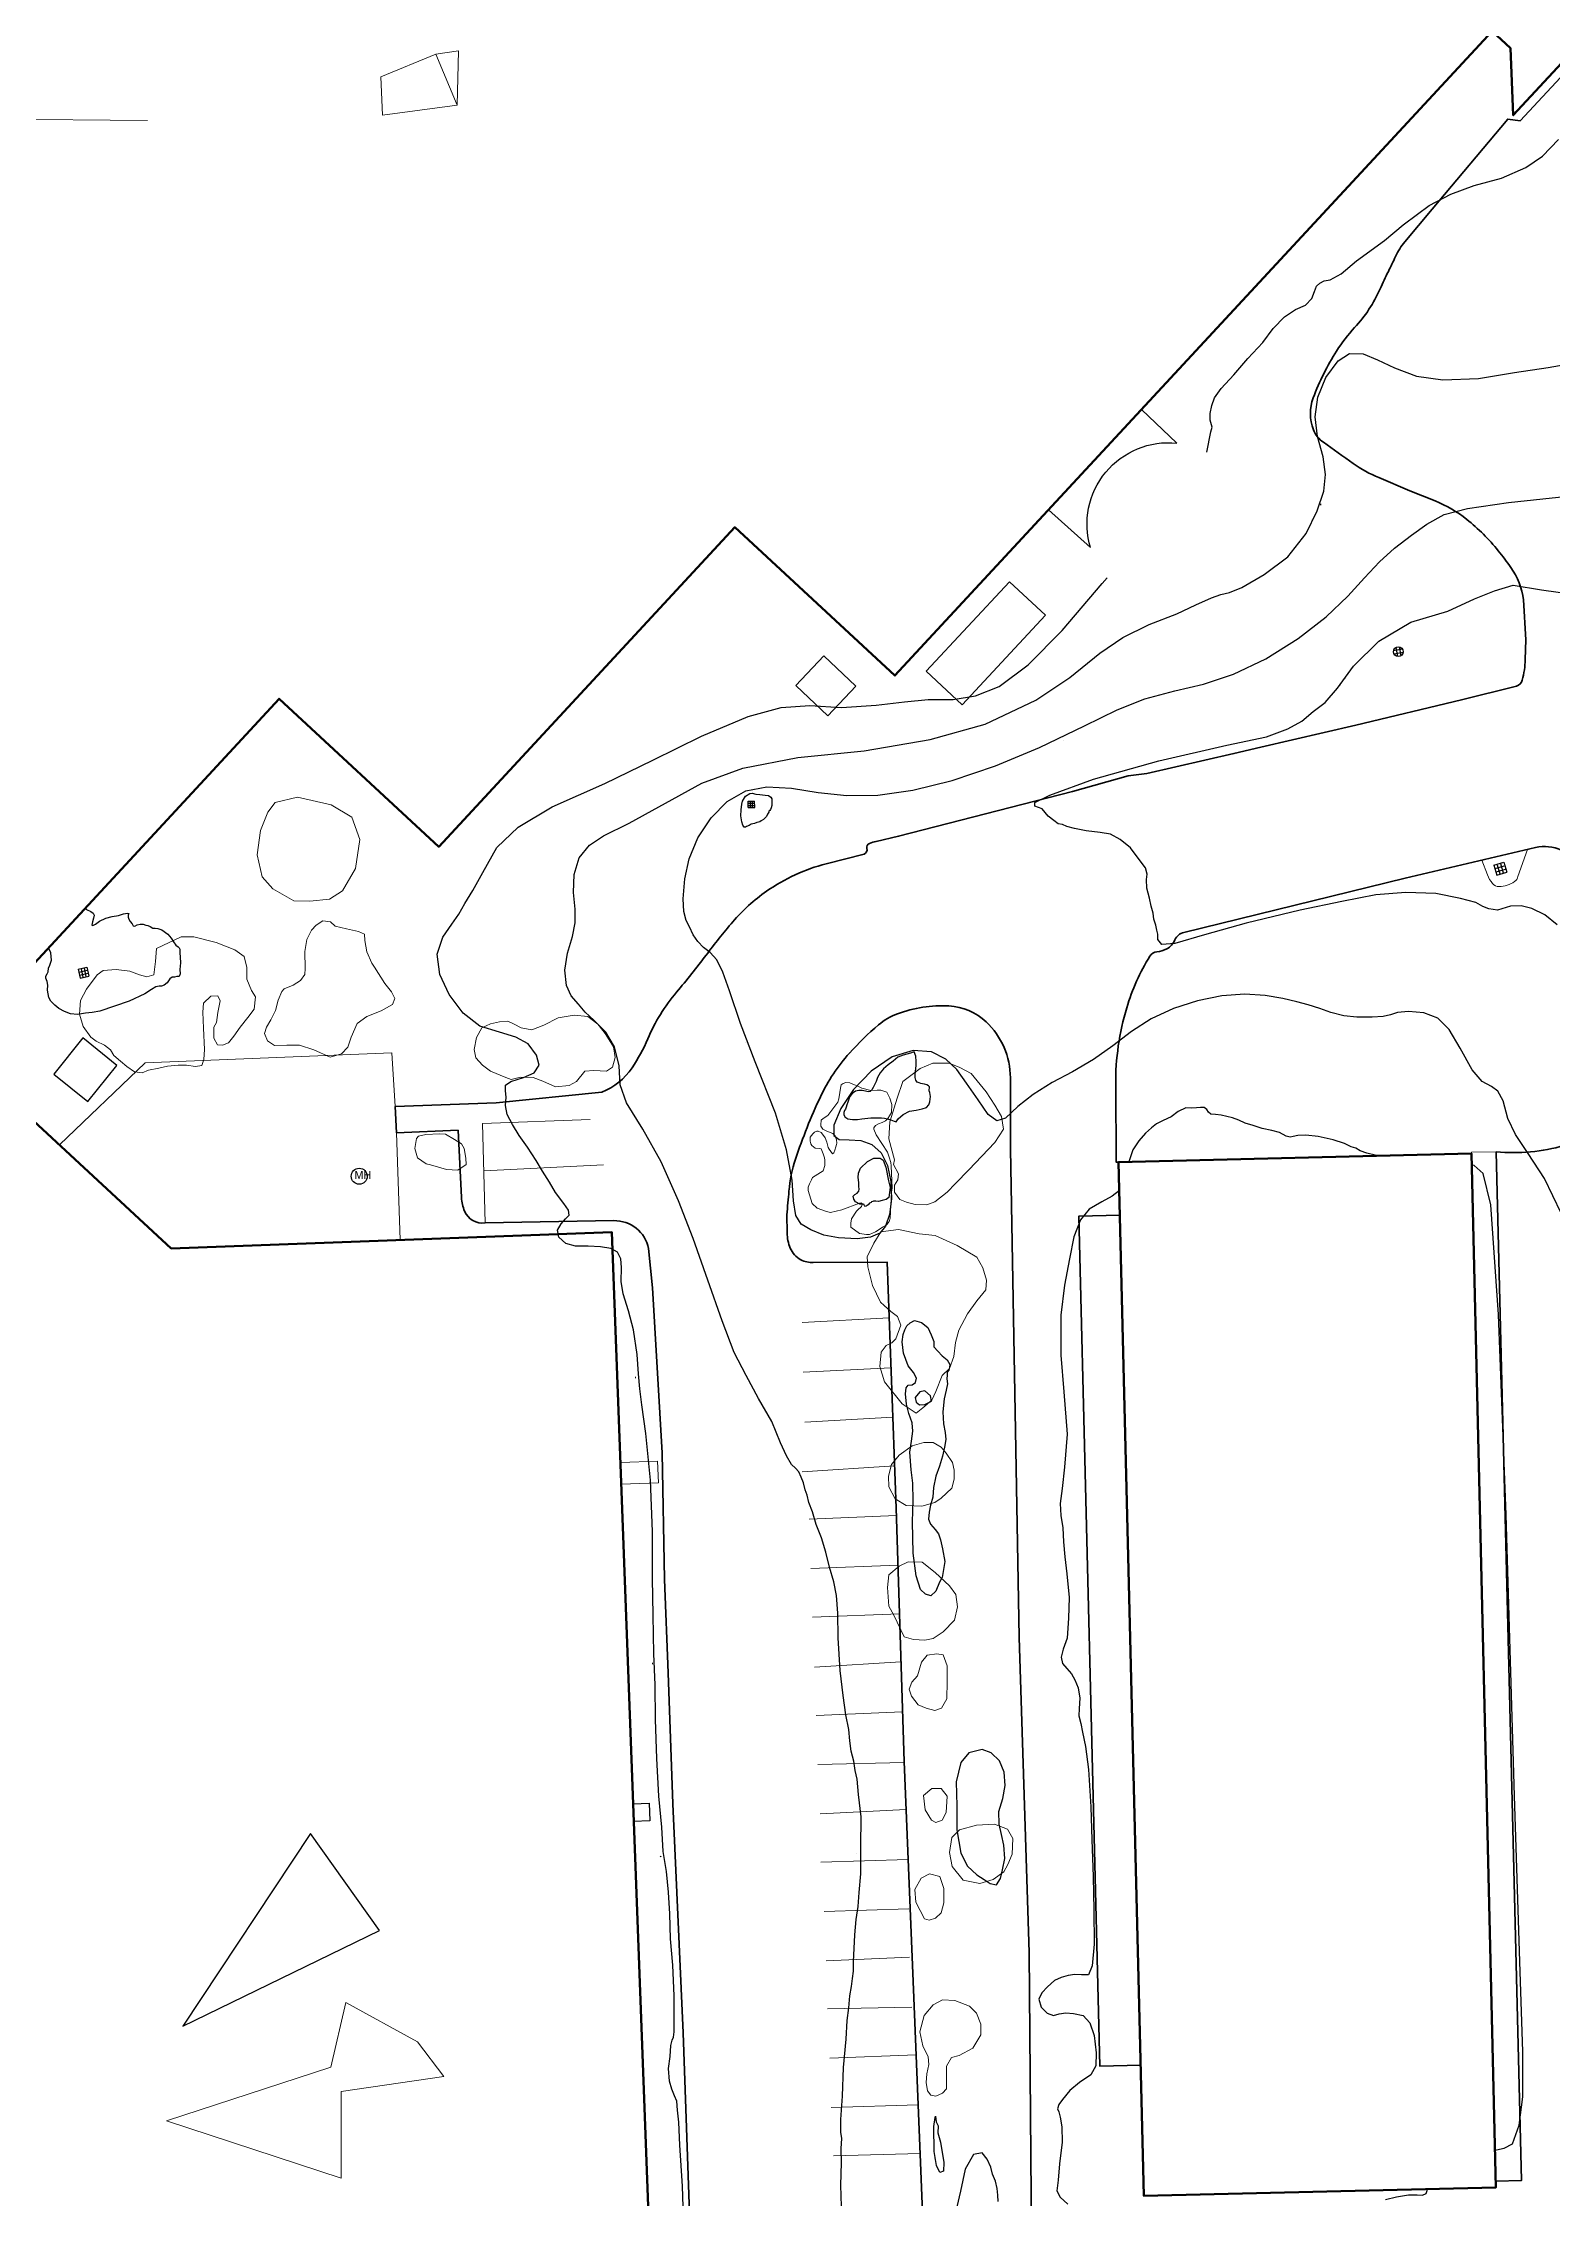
# Model space of a CAD drawing. Header units: metres. Extents: x 1167299 to 1168507, y 308548 to 309729.
# Drawn here: x 1167805.7 to 1168083.4, y 308916.7 to 309313.1 of the extents above; entities that cross this region are included whole.
import ezdxf

# ---------------------------------------------------------------- set-up
doc = ezdxf.new("R2010")
doc.units = ezdxf.units.M
for name, color, linetype in [('A-OBSTRUCTION', 7, 'Continuous'), ('C-CONC-PAD', 51, 'Continuous'), ('Contour_Line_Intermediate', 8, 'Continuous'), ('Contour_Line_Major', 9, 'Continuous'), ('U-CATCHBASIN', 3, 'Continuous'), ('U-MANHOLE', 5, 'Continuous'), ('U-MANHOLE-TR', 5, 'Continuous')]:
    doc.layers.add(name, color=color, linetype=linetype)
for name, color, linetype, lineweight in [('B-OVERHANG', 3, 'Continuous', 50), ('R-PAVEMARK-LINE', 1, 'Continuous', 20), ('R-ROAD-ASPH', 5, 'Continuous', 35), ('R-WALK-CONC', 34, 'Continuous', 20), ('V-VEGETATION', 2, 'Continuous', 20)]:
    doc.layers.add(name, color=color, linetype=linetype, lineweight=lineweight)

# ---------------------------------------------------------------- blocks, each defined once
blk = doc.blocks.new('mh24')
blk.add_circle((0, 0), 1)
blk.add_text('MH', height=1).set_placement((-0.59, -0.33))
blk = doc.blocks.new('_U-CATCHBASIN')
for points in [[(-0.05, 0.05), (-0.05, -0.05)], [(-0.05, 0.05), (0.05, 0.05)], [(-0.046, 0.017), (0.046, 0.017)], [(-0.017, 0.046), (-0.017, -0.046)], [(0.017, 0.046), (0.017, -0.046)], [(0.05, 0.05), (0.05, -0.05)], [(-0.05, -0.05), (0.05, -0.05)], [(-0.046, -0.017), (0.046, -0.017)]]:
    blk.add_lwpolyline(points)
blk = doc.blocks.new('d20')
for points in [[(0.94, 0.33), (-0.94, 0.33)], [(-0.33, 0.94), (-0.33, -0.94)], [(0.33, 0.94), (0.33, -0.94)], [(0.94, -0.33), (-0.94, -0.33)]]:
    blk.add_lwpolyline(points)
blk.add_circle((0, 0), 1)

msp = doc.modelspace()

# ---------------------------------------------------------------- linework, layer by layer
at = {"layer": 'A-OBSTRUCTION'}
msp.add_lwpolyline([(1167920.72, 308815.07), (1167910.31, 309094.48), (1167829.29, 309091.47), (1167789.58, 309128.26), (1167849.15, 309192.55), (1167878.51, 309165.35), (1167932.94, 309224.1), (1167962.39, 309196.81), (1167999.82, 309237.21), (1167999.82, 309237.21), (1168072.2, 309315.33), (1168075.6, 309312.19), (1168076.09, 309299.86), (1168167.02, 309397.79)], dxfattribs=at)
msp.add_lwpolyline([(1168003.53, 309107.32), (1168008.17, 308917.2), (1168072.9, 308918.77), (1168068.42, 309108.9), (1168003.53, 309107.32)], close=True, dxfattribs=at)
at = {"layer": 'B-OVERHANG'}
msp.add_lwpolyline([(1167920.72, 308815.07), (1167910.31, 309094.48), (1167829.29, 309091.47), (1167789.58, 309128.26), (1167849.15, 309192.55), (1167878.51, 309165.35), (1167932.94, 309224.1), (1167962.39, 309196.81), (1167999.82, 309237.21), (1168072.2, 309315.33), (1168075.6, 309312.19), (1168076.09, 309299.86), (1168167.02, 309397.79)], dxfattribs=at)
msp.add_lwpolyline([(1168003.53, 309107.32), (1168008.17, 308917.2), (1168072.9, 308918.77), (1168068.42, 309108.9)], close=True, dxfattribs=at)
at = {"layer": 'C-CONC-PAD'}
msp.add_lwpolyline([(1167998.33, 309220.35, -0.533331), (1168014.22, 309239.58), (1168007.74, 309245.75), (1167990.64, 309227.3), (1167998.33, 309220.35), (1167998.33, 309220.35)], format="xyb", close=True, dxfattribs=at)
for points in [[(1167974.74, 309191.46), (1167990.07, 309207.94), (1167983.47, 309214.08), (1167968.13, 309197.61), (1167974.74, 309191.46)], [(1167949.3, 309200.47), (1167955.21, 309194.89), (1167950.05, 309189.43), (1167944.14, 309195.01), (1167949.3, 309200.47)], [(1167813.06, 309130.18), (1167807.7, 309123.53), (1167813.96, 309118.48), (1167819.32, 309125.13), (1167813.06, 309130.18)], [(1167914.22, 308989.34), (1167917.21, 308989.45), (1167917.33, 308986.2), (1167914.34, 308986.09), (1167914.22, 308989.34)]]:
    msp.add_lwpolyline(points, close=True, dxfattribs=at)
at = {"layer": 'Contour_Line_Intermediate'}
for points, elevation in [([(1168019.74, 309237.92), (1168020.51, 309241.63), (1168020.75, 309242.53), (1168020.37, 309243.77), (1168020.33, 309245.02), (1168020.69, 309246.46), (1168021.17, 309247.87), (1168022.35, 309249.62), (1168024.72, 309252.12), (1168027.3, 309255.11), (1168030.03, 309258.06), (1168031.92, 309260.62), (1168034.03, 309262.78), (1168036.05, 309264.13), (1168037.91, 309264.95), (1168039.05, 309266.16), (1168039.53, 309267.48), (1168039.92, 309268.46), (1168040.53, 309268.99), (1168041.35, 309269.42), (1168042.4, 309269.6), (1168044.45, 309270.71), (1168047.27, 309273.12), (1168052.39, 309276.84), (1168055.83, 309279.71), (1168058.51, 309281.67), (1168060.62, 309283.26), (1168064.62, 309285.33), (1168068.9, 309286.94), (1168073.94, 309288.32), (1168078.39, 309290.25), (1168081.5, 309292.32), (1168084.39, 309295.41)], 75.29), ([(1168058.5, 309281.33), (1168058.5, 309281.33)], 75.29), ([(1167952.59, 308915.23), (1167952.41, 308919.16), (1167952.58, 308923.3), (1167952.53, 308925.9), (1167952.64, 308927.74), (1167952.41, 308928.96), (1167952.42, 308931.28), (1167952.73, 308935.58), (1167952.94, 308940.82), (1167953.39, 308946.04), (1167953.61, 308949.49), (1167953.91, 308951.82), (1167954.09, 308953.99), (1167954.41, 308955.72), (1167954.57, 308957.19), (1167954.79, 308958.54), (1167954.78, 308960.3), (1167954.91, 308962.7), (1167955.01, 308965.21), (1167955.25, 308968.04), (1167955.6, 308970.45), (1167955.78, 308973.02), (1167956.1, 308976.45), (1167956.09, 308981.36), (1167956.17, 308986.93), (1167955.67, 308991.01), (1167955.45, 308993.84), (1167955.06, 308995.47), (1167954.8, 308997.19), (1167954.36, 308999), (1167954.1, 309000.91), (1167953.92, 309002.96), (1167953.38, 309005.68), (1167952.88, 309009.21), (1167952.31, 309013.82), (1167951.92, 309019.87), (1167951.89, 309024.36), (1167951.63, 309027.65), (1167951.17, 309030.17), (1167950.38, 309032.83), (1167949.67, 309035.59), (1167948.87, 309038.25), (1167947.9, 309040.7), (1167947.22, 309043.02), (1167946.57, 309044.71), (1167946.24, 309046.07), (1167945.85, 309047.06), (1167945.57, 309048.37), (1167945.17, 309049.37), (1167944.71, 309050.36), (1167944.13, 309051.04), (1167943.34, 309051.75), (1167942.46, 309053.31), (1167941.32, 309055.73), (1167939.73, 309059.64), (1167937.28, 309063.86), (1167935.06, 309068.1), (1167932.85, 309072.32), (1167930.6, 309078.17), (1167928, 309085.63), (1167925.3, 309093.27), (1167922.58, 309100.19), (1167919.41, 309107.38), (1167916.01, 309113.38), (1167913.03, 309118.23), (1167911.85, 309121.53), (1167911.7, 309125.02), (1167910.79, 309128.51), (1167909.24, 309131.23), (1167907.01, 309133.45), (1167905.45, 309134.94), (1167904.21, 309136.36), (1167902.82, 309137.94), (1167901.98, 309139.81), (1167901.71, 309142.66), (1167902.16, 309145.74), (1167903.09, 309148.82), (1167903.56, 309151.37), (1167903.59, 309153.88), (1167903.27, 309156.93), (1167903.41, 309160.22), (1167904.29, 309163.3), (1167906.22, 309165.64), (1167908.81, 309167.34), (1167913.53, 309169.69), (1167918.99, 309172.69), (1167926.85, 309177.06), (1167934.44, 309179.81), (1167944.56, 309181.73), (1167956.71, 309182.98), (1167968.89, 309185.06), (1167978.98, 309187.9), (1167988.31, 309192.31), (1167994.53, 309196.44), (1168000.04, 309200.93), (1168004.29, 309203.8), (1168009.17, 309206.23), (1168014.2, 309208.15), (1168017.71, 309209.82), (1168020.63, 309211.14), (1168022.32, 309211.73), (1168023.92, 309212.09), (1168026.21, 309212.99), (1168030.26, 309215.4), (1168034.64, 309218.68), (1168038.03, 309222.93), (1168040.06, 309227.14), (1168041.29, 309230.74), (1168041.55, 309233.82), (1168041.13, 309237.07), (1168040.07, 309240.81), (1168039.65, 309244.4), (1168040.16, 309248.02), (1168041.65, 309251.61), (1168043.89, 309254.72), (1168046.01, 309256.04), (1168048.52, 309255.98), (1168051.11, 309254.86), (1168054.26, 309253.43), (1168058.31, 309251.87), (1168063.14, 309251.18), (1168069.69, 309251.47), (1168076.3, 309252.55), (1168082.49, 309253.49), (1168087.7, 309254.4)], 74.98), ([(1168040.61, 309228.3), (1168040.75, 309228.29), (1168040.61, 309228.3)], 74.98), ([(1168039.05, 309225.48), (1168039.05, 309225.48)], 74.98), ([(1167923.69, 308907.65), (1167923.32, 308919.03), (1167922.85, 308926.54), (1167922.66, 308930.76), (1167922.39, 308932.95), (1167922.26, 308934.62), (1167921.83, 308935.6), (1167921.38, 308936.84), (1167920.93, 308938.3), (1167920.75, 308940.64), (1167921.04, 308942.87), (1167921.16, 308944.86), (1167921.45, 308945.88), (1167921.65, 308946.41), (1167921.82, 308947.37), (1167921.82, 308950.08), (1167921.81, 308954.03), (1167921.57, 308959.65), (1167921.14, 308964.46), (1167921.01, 308969.09), (1167920.73, 308973.09), (1167920.35, 308976.88), (1167919.79, 308980.53), (1167919.53, 308985.04), (1167918.94, 308990.72), (1167918.62, 308997.67), (1167918.35, 309004.82), (1167918.32, 309011.18), (1167918.05, 309016.91), (1167917.94, 309024.01), (1167917.8, 309030.77), (1167917.79, 309039.39), (1167917.44, 309048.83), (1167916.58, 309057.45), (1167915.83, 309062.72), (1167915.49, 309065.64), (1167915.23, 309068.39), (1167914.99, 309071.98), (1167914.33, 309076.48), (1167913.42, 309079.98), (1167912.43, 309083.1), (1167912.06, 309085.37), (1167912.11, 309087.93), (1167911.97, 309089.58), (1167911.37, 309090.79), (1167910.12, 309091.45), (1167908.27, 309091.78), (1167905.97, 309091.87), (1167903.64, 309091.88), (1167901.86, 309092.38), (1167900.6, 309093.51), (1167900.36, 309094.83), (1167901.02, 309095.99), (1167901.79, 309096.92), (1167902.48, 309097.58), (1167902.37, 309098.48), (1167901.52, 309099.73), (1167899.98, 309101.77), (1167898.85, 309103.63), (1167897.57, 309105.66), (1167896.42, 309107.63), (1167894.81, 309110.09), (1167893.31, 309112.24), (1167892.03, 309114.26), (1167891.09, 309116.1), (1167890.75, 309117.77), (1167890.88, 309119.29), (1167890.77, 309120.42), (1167890.78, 309121.48), (1167891.75, 309122.19), (1167894.08, 309122.87), (1167896.07, 309123.76), (1167896.94, 309125.17), (1167896.46, 309126.99), (1167894.93, 309129.09), (1167892.7, 309130.32), (1167889.68, 309131.24), (1167886.07, 309132.32), (1167883.01, 309134.73), (1167880.44, 309138.17), (1167878.68, 309141.83), (1167878.21, 309145.59), (1167879.22, 309148.68), (1167880.88, 309151.12), (1167882.18, 309152.94), (1167883.27, 309154.93), (1167884.76, 309157.32), (1167886.63, 309160.63), (1167889.18, 309165.2), (1167893.13, 309168.94), (1167899.33, 309172.68), (1167909.01, 309176.98), (1167917.89, 309181.27), (1167926.8, 309185.7), (1167935.38, 309189.31), (1167941.47, 309190.94), (1167946.74, 309191.3), (1167952.55, 309190.93), (1167958.92, 309191.39), (1167964.12, 309191.97), (1167968.52, 309192.39), (1167973.12, 309192.42), (1167977.23, 309193.08), (1167981.53, 309194.84), (1167986.87, 309198.81), (1167993.15, 309205.12), (1168000.47, 309213.74), (1168001.4, 309214.77)], 75.29), ([(1168084.18, 309150.98), (1168081.91, 309152.84), (1168079.53, 309154.01), (1168077.52, 309154.5), (1168075.57, 309154.4), (1168073.2, 309153.67), (1168071.59, 309153.92), (1168070.52, 309154.37), (1168069.19, 309155.1), (1168066.42, 309155.81), (1168061.85, 309156.74), (1168056.34, 309156.94), (1168050.82, 309156.48), (1168044.6, 309155.27), (1168036.91, 309153.69), (1168026.95, 309151.27), (1168019.29, 309149.13), (1168013.86, 309147.52), (1168011.5, 309147.36), (1168010.72, 309148.28), (1168010.73, 309149.28), (1168010.56, 309150), (1168010.39, 309150.9), (1168010.01, 309152.04), (1168009.9, 309153.14), (1168009.49, 309154.39), (1168009.21, 309155.9), (1168008.7, 309157.75), (1168008.66, 309159.32), (1168008.75, 309160.32), (1168008.48, 309161.44), (1168007.28, 309163.01), (1168005.68, 309165.16), (1168003.79, 309166.65), (1168002.02, 309167.68), (1168000.12, 309167.98), (1167997.57, 309168.27), (1167995.41, 309168.68), (1167993.99, 309169.06), (1167993.19, 309169.42), (1167992.38, 309169.54), (1167991.61, 309170.17), (1167990.58, 309170.95), (1167989.44, 309172.3), (1167988.14, 309172.8), (1167988.13, 309173.49), (1167990.88, 309174.81), (1167998.93, 309177.75), (1168010.93, 309181.16), (1168023.45, 309184.04), (1168030.73, 309185.58), (1168034.65, 309187), (1168037.19, 309188.44), (1168039.3, 309190.21), (1168041.53, 309191.88), (1168043.76, 309194.53), (1168046.71, 309198.55), (1168051.38, 309203.12), (1168057.28, 309206.64), (1168064.09, 309208.66), (1168068.99, 309210.93), (1168072.65, 309212.39), (1168076.07, 309213.47), (1168081.29, 309212.61), (1168087.42, 309211.7)], 74.37), ([(1168045.32, 309196.2), (1168045.32, 309196.2)], 74.37), ([(1168044.37, 309194.96), (1168044.37, 309194.96)], 74.37), ([(1167813.48, 309154.05), (1167813.75, 309153.78), (1167814.49, 309153.43), (1167814.93, 309153.12), (1167815.14, 309152.73), (1167814.98, 309152.22), (1167814.83, 309151.53), (1167814.7, 309150.93), (1167814.89, 309150.86), (1167815.37, 309151.12), (1167816.12, 309151.66), (1167817.3, 309152.21), (1167818.45, 309152.48), (1167819.61, 309152.72), (1167820.53, 309153.03), (1167821.24, 309153.13), (1167821.48, 309153.05), (1167821.39, 309152.78), (1167821.41, 309152.41), (1167821.48, 309152.02), (1167821.73, 309151.56), (1167822.09, 309151.18), (1167822.32, 309150.78), (1167822.6, 309150.73), (1167823.01, 309150.95), (1167823.57, 309151.12), (1167824.16, 309151.1), (1167824.62, 309150.94), (1167825.02, 309150.84), (1167825.45, 309150.66), (1167825.94, 309150.37), (1167826.36, 309150.36), (1167826.86, 309150.32), (1167827.55, 309150.06), (1167828.67, 309149.27), (1167829.31, 309148.51), (1167829.71, 309147.84), (1167830.12, 309147.25), (1167830.55, 309146.92), (1167830.79, 309146.75), (1167830.91, 309146.48), (1167830.88, 309145.85), (1167830.97, 309145.05), (1167830.98, 309143.99), (1167830.91, 309142.77), (1167830.92, 309141.99), (1167830.75, 309141.5), (1167830.31, 309141.47), (1167829.88, 309141.37), (1167829.45, 309141.35), (1167829.04, 309141.03), (1167828.53, 309140.33), (1167828.01, 309139.85), (1167827.54, 309139.67), (1167827.1, 309139.72), (1167826.49, 309139.59), (1167825.65, 309139.09), (1167824.46, 309138.27), (1167821.55, 309136.92), (1167816.16, 309135.07)], 75.29), ([(1167816.16, 309135.07), (1167814.75, 309134.87), (1167813.52, 309134.74), (1167812.05, 309134.48), (1167810.78, 309134.59), (1167809.66, 309135.06), (1167808.61, 309135.59), (1167807.88, 309136.23), (1167807.17, 309136.92), (1167806.82, 309137.59), (1167806.67, 309138.27), (1167806.56, 309138.99), (1167806.62, 309139.89), (1167806.5, 309140.57), (1167806.27, 309141.19), (1167806.27, 309141.56), (1167806.5, 309141.94), (1167806.69, 309142.35), (1167806.76, 309142.99), (1167806.98, 309143.57), (1167807.28, 309144.48), (1167807.15, 309145.83), (1167806.72, 309146.76)], 75.29), ([(1168051.4, 309108.49), (1168050.69, 309108.6), (1168049.19, 309108.98), (1168047.95, 309109.39), (1168047.13, 309109.92), (1168046.3, 309110.13), (1168045.04, 309110.74), (1168042.99, 309111.43), (1168040.21, 309112.07), (1168037.95, 309112.31), (1168036.5, 309112.21), (1168035.63, 309112.04), (1168035.09, 309111.92), (1168034.31, 309112.09), (1168033.1, 309112.79), (1168031.67, 309113.17), (1168029.89, 309113.55), (1168028.29, 309114.05), (1168026.77, 309114.47), (1168025.62, 309115.04), (1168024.45, 309115.5), (1168023.43, 309115.75), (1168022.41, 309115.98), (1168021.36, 309116.1), (1168020.51, 309116.17), (1168020.03, 309116.54), (1168019.74, 309117), (1168019.23, 309117.36), (1168018.55, 309117.41), (1168017.86, 309117.29), (1168017, 309117.27), (1168015.88, 309117.31), (1168014.5, 309116.65), (1168013.19, 309115.64), (1168011.7, 309114.97), (1168010.49, 309114.36), (1168009.56, 309113.67), (1168008.44, 309112.65), (1168007.27, 309111.26), (1168006.12, 309109.6), (1168005.41, 309107.38), (1168005.41, 309107.36)], 74.98), ([(1168072.74, 308925.6), (1168073.01, 308925.66), (1168074.41, 308925.96), (1168075.95, 308926.81), (1168077.2, 308930.2), (1168077.85, 308935.44), (1168077.86, 308943.68), (1168077.3, 308960.34), (1168076.32, 308990.78), (1168074.81, 309042.45), (1168073.36, 309079.33), (1168071.98, 309099.51), (1168070.56, 309105.22), (1168068.93, 309106.71), (1168068.47, 309106.78)], 74.98), ([(1168003.66, 309102.11), (1168002.35, 309101.08), (1168000.45, 309100.02), (1167998.13, 309098.69), (1167996.53, 309096.7), (1167995.29, 309093.62), (1167994.49, 309089.55), (1167993.54, 309084.72), (1167992.88, 309079.2), (1167992.92, 309071.85), (1167993.42, 309065.08), (1167994.07, 309057.3), (1167993.57, 309051.26), (1167993.17, 309047.3), (1167992.76, 309044.53), (1167992.92, 309042.32), (1167993.29, 309040.1), (1167993.38, 309037.53), (1167993.66, 309034.72), (1167994.02, 309031.6), (1167994.41, 309027.24), (1167994.33, 309023.47), (1167994.04, 309019.78), (1167993.32, 309017.79), (1167992.95, 309016.29), (1167993.21, 309015.13), (1167993.98, 309014.22), (1167994.84, 309013.23), (1167995.49, 309012.15), (1167996.09, 309010.65), (1167996.36, 309008.75), (1167996.29, 309006.88), (1167996.19, 309005.49), (1167996.57, 309004.09), (1167996.87, 309002.5), (1167997.45, 308999.84), (1167997.96, 308995.63), (1167998.4, 308988.75), (1167998.58, 308982.69), (1167998.86, 308975.96), (1167998.94, 308969.73), (1167999.03, 308963.51), (1167998.68, 308959.55), (1167997.96, 308957.85), (1167996.7, 308957.87), (1167995.5, 308957.92), (1167994.24, 308957.77), (1167992.96, 308957.36), (1167991.74, 308956.85), (1167990.46, 308955.63), (1167989.43, 308954.56), (1167988.84, 308953.42), (1167989.26, 308951.9), (1167990.38, 308950.81), (1167991.56, 308950.38), (1167992.62, 308950.68), (1167993.84, 308950.85), (1167995.25, 308950.73), (1167997.02, 308950.4), (1167998.22, 308949.04), (1167999.05, 308946.68), (1167999.42, 308943.52), (1167999.36, 308941.16), (1167998.44, 308939.49), (1167996.31, 308938.07), (1167994.58, 308936.61), (1167993.21, 308934.95), (1167992.52, 308934.03), (1167992.31, 308933.2), (1167992.53, 308932.65), (1167992.75, 308931.69), (1167993.08, 308929.9), (1167993.14, 308927.09), (1167992.68, 308923.08), (1167992.41, 308920.08), (1167992.14, 308918.15), (1167992.78, 308916.95), (1167994.17, 308915.67)], 74.98), ([(1167954.85, 309100.35), (1167954.85, 309100.35)], 74.37), ([(1167914.62, 309067.72), (1167914.77, 309067.75), (1167914.62, 309067.72)], 75.29), ([(1167917.87, 309015.12), (1167917.73, 309015.1), (1167917.87, 309015.12)], 75.29), ([(1167919.31, 308979.57), (1167919.26, 308979.68), (1167919.31, 308979.57)], 75.29), ([(1167955.41, 308980.23), (1167955.41, 308980.23)], 74.98), ([(1167981.36, 308916.21), (1167981.34, 308917.35), (1167981.2, 308918.58), (1167980.88, 308919.89), (1167980.33, 308921.18), (1167980, 308922.48), (1167979.32, 308923.99), (1167978.43, 308925.1), (1167976.85, 308924.83), (1167975.3, 308922.15), (1167974.45, 308918.11), (1167973.77, 308915.19)], 74.98), ([(1168052.59, 308916.52), (1168054.64, 308917.05), (1168056.8, 308917.4), (1168058.42, 308917.41), (1168059.38, 308917.37), (1168060.06, 308917.64), (1168060.2, 308918), (1168060.34, 308918.47)], 74.98)]:
    msp.add_lwpolyline(points, dxfattribs=dict(at, elevation=elevation))
for points, elevation in [([(1167934.93, 309174.63), (1167935.69, 309175.16), (1167936.13, 309175.2), (1167936.8, 309175.02), (1167937.56, 309174.96), (1167938.02, 309174.91), (1167938.55, 309174.84), (1167939.15, 309174.74), (1167939.59, 309174.44), (1167939.76, 309174.14), (1167939.72, 309173.82), (1167939.76, 309173.48), (1167939.74, 309172.92), (1167939.65, 309172.47), (1167939.48, 309172.2), (1167939.39, 309172.03), (1167939.2, 309171.88), (1167939.18, 309171.68), (1167938.98, 309171.33), (1167938.77, 309170.88), (1167938.24, 309170.33), (1167937.79, 309170.1), (1167937.54, 309169.94), (1167937.31, 309169.86), (1167936.99, 309169.8), (1167936.57, 309169.63), (1167935.96, 309169.46), (1167935.57, 309169.24), (1167935.12, 309169.06), (1167934.91, 309168.94), (1167934.65, 309168.94), (1167934.4, 309169.29), (1167934.24, 309169.94), (1167934.07, 309171.04), (1167934.08, 309172.13), (1167934.26, 309173.19), (1167934.38, 309173.71), (1167934.93, 309174.63)], 74.37), ([(1167963, 309115.28), (1167963.91, 309116.11), (1167965.05, 309116.71), (1167966.28, 309116.89), (1167967.37, 309117.15), (1167968.19, 309117.41), (1167968.64, 309117.89), (1167968.81, 309118.41), (1167968.87, 309118.94), (1167968.9, 309119.38), (1167968.89, 309119.76), (1167968.79, 309120.13), (1167968.71, 309120.44), (1167968.71, 309120.71), (1167968.77, 309120.94), (1167968.75, 309121.16), (1167968.56, 309121.37), (1167968.23, 309121.54), (1167967.83, 309121.67), (1167967.47, 309121.74), (1167967.13, 309121.8), (1167966.84, 309121.89), (1167966.49, 309122.07), (1167966.26, 309122.41), (1167966.08, 309122.89), (1167966.1, 309123.47), (1167966.16, 309124.01), (1167966.26, 309124.53), (1167966.31, 309125.11), (1167966.32, 309125.87), (1167966.23, 309126.8), (1167965.91, 309127.62), (1167965.22, 309127.36), (1167963.92, 309127.01), (1167962.92, 309126.66), (1167962.04, 309125.9), (1167961.14, 309125.2), (1167960.27, 309124.5), (1167959.65, 309123.74), (1167959.21, 309122.92), (1167958.91, 309122.18), (1167958.63, 309121.56), (1167958.38, 309121.03), (1167958.15, 309120.61), (1167957.86, 309120.33), (1167957.46, 309120.26), (1167956.96, 309120.36), (1167956.35, 309120.5), (1167955.73, 309120.51), (1167955.15, 309120.37), (1167954.69, 309120.1), (1167954.37, 309119.77), (1167954.1, 309119.38), (1167953.9, 309118.91), (1167953.7, 309118.37), (1167953.56, 309117.86), (1167953.4, 309117.43), (1167953.27, 309117.09), (1167953.12, 309116.8), (1167953, 309116.48), (1167952.99, 309116.1), (1167953.19, 309115.68), (1167953.73, 309115.32), (1167954.57, 309115.15), (1167955.5, 309115.18), (1167956.29, 309115.27), (1167956.88, 309115.37), (1167957.42, 309115.42), (1167957.96, 309115.47), (1167958.48, 309115.49), (1167958.95, 309115.51), (1167959.41, 309115.51), (1167959.9, 309115.5), (1167960.44, 309115.43), (1167961.03, 309115.3), (1167961.62, 309115.1), (1167962.24, 309114.86), (1167962.64, 309114.73), (1167963, 309115.28)], 74.98), ([(1167961.49, 309102.66), (1167961.29, 309100.85), (1167960.77, 309100.49), (1167960.02, 309100.27), (1167959.36, 309100.09), (1167958.89, 309100.16), (1167958.65, 309100.14), (1167958.45, 309100.18), (1167958.32, 309100.1), (1167958.1, 309100.06), (1167957.99, 309099.94), (1167957.72, 309099.76), (1167957.48, 309099.5), (1167957.1, 309099.21), (1167956.86, 309099.17), (1167956.81, 309099.29), (1167956.7, 309099.54), (1167956.54, 309099.61), (1167956.33, 309099.6), (1167955.95, 309099.63), (1167955.14, 309100.05), (1167954.85, 309100.54), (1167954.73, 309101.06), (1167955.03, 309101.39), (1167955.46, 309101.64), (1167955.75, 309101.99), (1167955.8, 309102.37), (1167955.72, 309102.87), (1167955.72, 309103.56), (1167955.63, 309104.51), (1167955.66, 309105.33), (1167956.07, 309106.24), (1167957.36, 309107.44), (1167958.51, 309108.04), (1167959.65, 309108.04), (1167960.25, 309107.7), (1167960.7, 309106.4), (1167961.23, 309103.87), (1167961.49, 309102.66)], 74.37), ([(1167982.15, 308977.19), (1167982.58, 308979.24), (1167982.39, 308981.7), (1167981.98, 308983.65), (1167981.56, 308985.6), (1167981.49, 308987.89), (1167982.2, 308990.29), (1167982.63, 308992.67), (1167982.45, 308995.15), (1167981.64, 308997.2), (1167980.07, 308998.69), (1167978.45, 308999.29), (1167975.98, 308998.72), (1167974.53, 308996.89), (1167973.63, 308993.34), (1167973.78, 308988.92), (1167973.75, 308984.51), (1167974.5, 308980.25), (1167975.71, 308977.83), (1167977.45, 308976.28), (1167978.81, 308975.37), (1167979.92, 308974.66), (1167981.05, 308974.43), (1167981.83, 308975.58), (1167982.15, 308977.19)], 74.98)]:
    msp.add_lwpolyline(points, close=True, dxfattribs=dict(at, elevation=elevation))
at = {"layer": 'Contour_Line_Major', "elevation": 74.68}
for points in [[(1168084.9, 309097.96), (1168081.84, 309104.31), (1168078.82, 309108.91), (1168076.5, 309112.44), (1168075.07, 309115.35), (1168074.22, 309118.62), (1168073.27, 309120.39), (1168072.08, 309121.26), (1168070.39, 309122.16), (1168068.55, 309124.3), (1168066.34, 309128.32), (1168064.32, 309131.7), (1168062.24, 309133.79), (1168059.66, 309134.77), (1168056.82, 309135.04), (1168054.78, 309134.85), (1168053.49, 309134.44), (1168052.15, 309134.12), (1168050.17, 309134.02), (1168047.35, 309134), (1168044.91, 309134.27), (1168042.56, 309134.84), (1168040.53, 309135.57), (1168038.35, 309136.28), (1168036.28, 309136.82), (1168033.75, 309137.44), (1168030.5, 309137.99), (1168026.75, 309138.22), (1168022.5, 309137.91), (1168018.03, 309137.02), (1168013.61, 309135.58), (1168009.53, 309133.68), (1168005.92, 309131.36), (1168002.43, 309128.73), (1167998.89, 309126.24), (1167995.04, 309123.95), (1167991.32, 309121.97), (1167987.79, 309119.78), (1167985, 309117.58), (1167982.69, 309115.45), (1167981.12, 309114.94), (1167979.53, 309116.11), (1167977.71, 309118.77), (1167975.53, 309121.88), (1167973.75, 309124.36), (1167971.77, 309126.26), (1167969.11, 309127.64), (1167965.73, 309127.89), (1167961.88, 309126.7), (1167958.03, 309124.07), (1167954.77, 309120.7), (1167952.41, 309117.19), (1167951.16, 309114.15), (1167951.14, 309112.26), (1167952.16, 309111.49), (1167953.98, 309111.45), (1167956.09, 309111.31), (1167958.15, 309110.58), (1167959.83, 309109.05), (1167961.01, 309106.73), (1167961.64, 309103.78), (1167961.75, 309100.56), (1167961.4, 309097.68), (1167960.65, 309095.55), (1167959.62, 309094.26), (1167957.87, 309093.53), (1167955.43, 309093.24), (1167952.03, 309093.39), (1167949.29, 309093.92), (1167946.91, 309094.89), (1167945.17, 309095.92), (1167944.18, 309097.53), (1167943.71, 309100.21), (1167943.5, 309103.99), (1167942.45, 309109.61), (1167940.4, 309116.35), (1167936.69, 309125.78), (1167934.01, 309132.84), (1167931.96, 309138.82), (1167930.75, 309142.26), (1167929.62, 309144.53), (1167928.43, 309145.87), (1167927.2, 309146.82), (1167926.16, 309147.89), (1167925.31, 309149.11), (1167924.63, 309150.59), (1167923.98, 309151.79), (1167923.59, 309153.41), (1167923.45, 309155.77), (1167923.73, 309159.46), (1167924.56, 309163.12), (1167926.17, 309166.95), (1167928.6, 309170.64), (1167931.52, 309173.64), (1167934.95, 309175.63), (1167938.84, 309176.33), (1167943.35, 309176.09), (1167948.3, 309175.32), (1167953.53, 309174.74), (1167959.23, 309174.8), (1167965.69, 309175.74), (1167972.89, 309177.5), (1167980.87, 309180.22), (1167989, 309183.59), (1167997.24, 309187.57), (1168003.28, 309190.52), (1168008.36, 309192.54), (1168013.83, 309193.99), (1168019.13, 309195.24), (1168024.67, 309197.09), (1168030.58, 309199.9), (1168036.57, 309203.63), (1168041.72, 309207.62), (1168045.69, 309211.42), (1168048.72, 309214.8), (1168051.5, 309217.73), (1168054.27, 309220.24), (1168057.39, 309222.66), (1168060.18, 309224.68), (1168063.37, 309226.42), (1168067.66, 309227.56), (1168075.24, 309228.65), (1168086.15, 309229.83)], [(1167993.39, 309184.94), (1167993.39, 309184.94)], [(1167934.83, 309129.3), (1167934.83, 309129.3)], [(1167971.53, 309036.46), (1167971.53, 309036.46)], [(1167969.62, 308924.13), (1167969.62, 308924.13)]]:
    msp.add_lwpolyline(points, dxfattribs=at)
for points in [[(1167970.61, 309030.07), (1167969.88, 309028.4), (1167969.01, 309027.58), (1167968.02, 309027.9), (1167967.08, 309028.75), (1167966.27, 309031.27), (1167965.74, 309035.41), (1167965.6, 309041.21), (1167965.74, 309045.12), (1167965.66, 309048.3), (1167965.38, 309050.77), (1167965.11, 309053.99), (1167965.43, 309056.02), (1167965.68, 309057.88), (1167965.55, 309059.41), (1167964.97, 309061.13), (1167964.53, 309062.82), (1167964.31, 309064.74), (1167964.48, 309065.8), (1167964.82, 309066.33), (1167965.58, 309066.37), (1167966.19, 309066.81), (1167966.34, 309067.59), (1167965.81, 309068.66), (1167964.84, 309069.86), (1167963.98, 309072.23), (1167963.74, 309074.29), (1167963.93, 309075.66), (1167964.2, 309076.5), (1167964.58, 309077.23), (1167965.2, 309077.78), (1167965.99, 309078.22), (1167967.29, 309077.84), (1167968.42, 309076.92), (1167969.08, 309075.58), (1167969.53, 309074.36), (1167969.54, 309073.35), (1167970.25, 309072.56), (1167971.08, 309071.72), (1167972, 309070.95), (1167972.47, 309070.12), (1167972.4, 309069.55), (1167972.29, 309069.07), (1167972.01, 309068.68), (1167971.99, 309068.13), (1167971.93, 309067.45), (1167972.03, 309066.53), (1167971.82, 309065.4), (1167971.42, 309063.79), (1167971.17, 309061.44), (1167971.32, 309059.19), (1167971.62, 309057.6), (1167971.73, 309056.35), (1167971.52, 309054.94), (1167971.15, 309053.28), (1167970.57, 309051.42), (1167969.89, 309049.56), (1167969.49, 309047.49), (1167969.34, 309045.71), (1167968.94, 309044.25), (1167968.68, 309042.93), (1167968.55, 309041.7), (1167968.94, 309040.74), (1167969.79, 309039.8), (1167970.39, 309038.99), (1167970.78, 309037.88), (1167971.13, 309036.21), (1167971.57, 309033.9), (1167971.09, 309030.95), (1167970.61, 309030.07)], [(1167967.86, 309065.26), (1167966.96, 309065.1), (1167966.08, 309064.02), (1167966.28, 309063.18), (1167966.89, 309062.68), (1167967.9, 309062.77), (1167969.12, 309063.35), (1167968.95, 309064.34), (1167967.86, 309065.26)], [(1167970.77, 308927.11), (1167971.4, 308923.37), (1167971.32, 308921.73), (1167970.63, 308921.54), (1167970.01, 308922.78), (1167969.62, 308925.38), (1167969.54, 308929.95), (1167969.78, 308931.65), (1167969.84, 308931.86), (1167969.99, 308930.85), (1167970.36, 308930.12), (1167970.29, 308928.8), (1167970.77, 308927.11)]]:
    msp.add_lwpolyline(points, close=True, dxfattribs=at)
at = {"layer": 'R-PAVEMARK-LINE'}
msp.add_line((1167689.67, 309299.94, 75.59), (1167824.93, 309298.93), dxfattribs=at)
for points in [[(1167867.82, 309306.92), (1167868.15, 309299.91), (1167881.86, 309301.72), (1167882.1, 309311.73), (1167877.98, 309311.13)], [(1167867.82, 309306.92), (1167868.15, 309299.91), (1167881.86, 309301.72), (1167877.98, 309311.13)]]:
    msp.add_lwpolyline(points, close=True, dxfattribs=at)
for points in [[(1167887.01, 309096.14), (1167886.57, 309114.44), (1167906.35, 309115.19)], [(1167886.78, 309105.72), (1167908.78, 309106.81)], [(1167961.32, 309078.69), (1167945.32, 309077.82)], [(1167961.66, 309069.51), (1167945.51, 309068.68)], [(1167945.79, 309059.49), (1167962, 309060.4)], [(1167962.32, 309051.46), (1167945.32, 309050.4)], [(1167962.65, 309042.36), (1167946.59, 309041.64)], [(1167962.94, 309033.19), (1167946.95, 309032.6)], [(1167963.22, 309024.26), (1167947.23, 309023.64)], [(1167963.5, 309015.46), (1167947.59, 309014.45)], [(1167963.79, 309006.26), (1167947.89, 309005.58)], [(1167964.09, 308996.94), (1167948.22, 308996.53)], [(1167964.45, 308988.25), (1167948.63, 308987.49)], [(1167964.83, 308979.07), (1167948.77, 308978.59)], [(1167964.95, 308970.02), (1167949.36, 308969.51)], [(1167965.05, 308961.11), (1167949.73, 308960.44)], [(1167965.51, 308951.92), (1167950.01, 308951.64)], [(1167966.3, 308943.16), (1167950.43, 308942.53)], [(1167966.66, 308933.97), (1167950.64, 308933.47)], [(1167967.01, 308925.01), (1167951.06, 308924.57)]]:
    msp.add_lwpolyline(points, dxfattribs=at)
at = {"layer": 'R-ROAD-ASPH'}
for points in [[(1168090.56, 309313.03), (1168077.35, 309298.82), (1168075.09, 309299.15), (1168061.2, 309282.61), (1168056.18, 309276.62, 0.066676), (1168054.43, 309273.87), (1168054.43, 309273.87, -0.007624), (1168053.13, 309271.15), (1168053.13, 309271.15, 0.010826), (1168051.61, 309267.93), (1168051.61, 309267.93, -0.081893), (1168046.93, 309260.82), (1168046.93, 309260.82, 0.044432), (1168043.61, 309256.51), (1168043.61, 309256.51, 0.052156), (1168039.31, 309247.91), (1168039.31, 309247.91, 0.186118), (1168039.35, 309242.04), (1168039.35, 309242.04, 0.144127), (1168041.17, 309239.72), (1168041.17, 309239.72, 0.00183), (1168046.66, 309235.82), (1168046.66, 309235.82, 0.05518), (1168051.35, 309233.22), (1168057.09, 309230.78), (1168061.75, 309228.93, -0.074997), (1168067.55, 309225.54), (1168067.55, 309225.54, -0.052321), (1168073.34, 309219.77), (1168073.34, 309219.77, -0.018513), (1168075.66, 309216.7), (1168075.66, 309216.7, -0.117468), (1168078, 309210.76), (1168078.41, 309203.42), (1168078.3, 309199.77, -0.055511), (1168077.76, 309195.98), (1168077.76, 309195.98, -0.261715), (1168076.7, 309194.87), (1168066.55, 309192.36), (1168047.12, 309187.7), (1168029.7, 309183.68), (1168024.74, 309182.46), (1168008.73, 309178.83), (1168005.29, 309178.36), (1167995.06, 309175.5), (1167963.05, 309167.27), (1167958.93, 309166.32, 0.033582), (1167957.74, 309165.96), (1167957.74, 309165.96, 0.379888), (1167957.24, 309165.01), (1167957.24, 309165.01, -0.358213), (1167956.75, 309163.98), (1167949.75, 309162.19, 0.090734), (1167938.77, 309157.15), (1167938.77, 309157.15, 0.062936), (1167932.56, 309151.51), (1167932.56, 309151.51, 0.015953), (1167927.66, 309145.4), (1167927.66, 309145.4, -0.014735), (1167922.24, 309138.61), (1167922.24, 309138.61, 0.075369), (1167916.93, 309130), (1167916.93, 309130, -0.047843), (1167914.05, 309124.69), (1167914.05, 309124.69, -0.151896), (1167908.48, 309120.22), (1167889.05, 309118.24), (1167870.46, 309117.56), (1167870.75, 309112.73), (1167882.05, 309113.2), (1167882.67, 309100.83, 0.089842), (1167883.25, 309098.31), (1167883.25, 309098.31, 0.330645), (1167887.01, 309096.14), (1167910.68, 309096.57, -0.360688), (1167917.08, 309091.46), (1167917.78, 309084.22), (1167919.56, 309053.9), (1167919.99, 309030.57), (1167920.69, 309013.4), (1167921.54, 308989.32), (1167923.45, 308947.21), (1167924.73, 308910.46)], [(1168084.94, 309164.71, 0.165636), (1168080.18, 309165.18), (1168056.2, 309159.53), (1168015.51, 309149.56, 0.244275), (1168013.88, 309148.2), (1168013.88, 309148.2, -0.176963), (1168012.37, 309146.57), (1168012.37, 309146.57, -0.093839), (1168010.55, 309146.03), (1168010.55, 309146.03, 0.234445), (1168009.27, 309145.22), (1168009.27, 309145.22, 0.064463), (1168005.02, 309135.73), (1168005.02, 309135.73, 0.074914), (1168002.98, 309121.55), (1168003.08, 309107.31), (1168003.53, 309107.32), (1168003.77, 309097.58), (1167996.23, 309097.4), (1168000.05, 308941.08), (1168007.58, 308941.26), (1168008.17, 308917.2), (1168072.9, 308918.77), (1168072.87, 308919.91), (1168077.59, 308920.03), (1168072.97, 309109.25), (1168072.97, 309109.25, 0.096422), (1168085.47, 309110.4)], [(1167987.62, 308894.84), (1167987.08, 308961.97), (1167985.23, 309019.89), (1167983.62, 309109.81), (1167983.62, 309122.84, 0.207251), (1167979.16, 309133.13), (1167979.16, 309133.13, 0.176837), (1167972.32, 309136.05), (1167972.32, 309136.05, 0.102116), (1167962.85, 309134.61), (1167962.85, 309134.61, 0.087224), (1167959.38, 309132.59), (1167959.38, 309132.59, 0.034446), (1167954.02, 309127.38), (1167954.02, 309127.38, 0.073005), (1167948.7, 309119.37), (1167948.7, 309119.37, 0.029887), (1167944.11, 309107.88), (1167944.11, 309107.88, 0.058182), (1167942.9, 309102.01), (1167942.9, 309102.01, -0.000468), (1167942.51, 309097.67), (1167942.56, 309094.32, 0.093181), (1167943.12, 309091.54), (1167943.12, 309091.54, 0.178058), (1167945.08, 309089.39), (1167945.08, 309089.39, 0.1362), (1167947.38, 309088.9), (1167960.95, 309088.95), (1167962.61, 309043.69), (1167964.08, 308997.1), (1167965.89, 308953.64), (1167967.14, 308921.81), (1167968.79, 308880.52)]]:
    msp.add_lwpolyline(points, format="xyb", dxfattribs=at)
at = {"layer": 'R-WALK-CONC'}
msp.add_lwpolyline([(1168078.72, 309164.84), (1168070.31, 309162.85), (1168071.34, 309160.17, 0.082975), (1168072.29, 309158.56), (1168072.29, 309158.56, 0.2319), (1168073.49, 309158.02), (1168073.49, 309158.02, 0.134697), (1168076.35, 309158.92), (1168076.35, 309158.92, 0.235715), (1168076.92, 309159.88), (1168078.72, 309164.84)], format="xyb", close=True, dxfattribs=at)
for points in [[(1167870.75, 309112.73), (1167870.46, 309117.56), (1167869.9, 309127.44), (1167824.53, 309125.59), (1167808.74, 309110.51), (1167829.29, 309091.47), (1167871.38, 309093.04), (1167870.75, 309112.73)], [(1168072.97, 309109.25), (1168068.42, 309109.14), (1168068.42, 309108.9), (1168072.87, 308919.91), (1168077.59, 308920.03), (1168072.97, 309109.25)], [(1168003.77, 309097.58), (1167996.23, 309097.4), (1168000.05, 308941.08), (1168007.58, 308941.26), (1168003.77, 309097.58)], [(1167911.89, 309052.09), (1167918.73, 309052.34), (1167918.88, 309048.35), (1167912.03, 309048.1), (1167911.89, 309052.09)]]:
    msp.add_lwpolyline(points, close=True, dxfattribs=at)
msp.add_polyline3d([(1167858.67, 308940.87, 0), (1167828.43, 308931.03, 0), (1167860.57, 308920.5, 0), (1167860.57, 308936.39, 0), (1167879.41, 308939.15, 0), (1167874.57, 308945.54, 0), (1167861.44, 308952.79, 0), (1167858.67, 308940.87, 0)], close=True, dxfattribs=at)
at = {"layer": 'U-MANHOLE-TR'}
msp.add_lwpolyline([(1167831.44, 308948.44), (1167867.63, 308966.04), (1167854.94, 308983.88)], close=True, dxfattribs=at)
at = {"layer": 'V-VEGETATION'}
for points in [[(1167851.83, 309155.41), (1167847.97, 309157.6), (1167846.03, 309159.79), (1167845.13, 309163.84), (1167845.71, 309168.35), (1167847.06, 309171.7), (1167848.42, 309173.5), (1167852.54, 309174.46), (1167858.72, 309173.05), (1167862.52, 309170.79), (1167864, 309166.68), (1167863.16, 309161.33), (1167860.78, 309157.22), (1167858.4, 309155.67), (1167854.79, 309155.35), (1167851.83, 309155.41)], [(1167825.1, 309124.22), (1167823.95, 309123.77), (1167822.54, 309123.96), (1167821.13, 309124.92), (1167819.98, 309125.88), (1167818.76, 309126.97), (1167818.12, 309128), (1167817.03, 309128.83), (1167815.49, 309129.6), (1167814.53, 309130.3), (1167813.12, 309132.28), (1167812.42, 309134.52), (1167812.61, 309137.08), (1167813.7, 309139.13), (1167815.69, 309141.76), (1167816.78, 309142.59), (1167819.16, 309142.78), (1167821.66, 309142.46), (1167823.45, 309141.76), (1167824.8, 309141.44), (1167826.08, 309141.76), (1167826.4, 309144.26), (1167826.59, 309146.63), (1167831.14, 309148.8), (1167833.45, 309148.8), (1167837.54, 309147.71), (1167841, 309146.37), (1167842.73, 309145.15), (1167843.18, 309143.1), (1167843.18, 309140.99), (1167844.08, 309138.88), (1167844.78, 309137.73), (1167844.53, 309135.49), (1167843.37, 309133.95), (1167841.96, 309132.16), (1167840.81, 309130.5), (1167839.85, 309129.28), (1167838.76, 309128.83), (1167837.8, 309128.9), (1167837.16, 309130.11), (1167837.16, 309132.16), (1167837.61, 309132.99), (1167837.86, 309134.85), (1167838.31, 309137.02), (1167837.86, 309137.92), (1167836.58, 309137.86), (1167835.24, 309136.58), (1167835.11, 309134.91), (1167835.24, 309131.97), (1167835.43, 309128.04), (1167835.3, 309126.19), (1167834.92, 309125.1), (1167833.76, 309124.91), (1167832.1, 309125.16), (1167830.56, 309125.16), (1167828.64, 309124.97), (1167827.04, 309124.59), (1167825.1, 309124.22)], [(1167848.32, 309128.76), (1167846.98, 309129.66), (1167846.47, 309131), (1167846.85, 309132.15), (1167847.62, 309133.5), (1167848.45, 309135.22), (1167848.96, 309137.14), (1167849.67, 309138.74), (1167850.05, 309139.19), (1167851.72, 309139.9), (1167853.06, 309140.73), (1167853.9, 309141.82), (1167853.96, 309142.97), (1167853.9, 309146.1), (1167854.22, 309148.28), (1167855.11, 309150.01), (1167855.95, 309150.92), (1167857.16, 309151.69), (1167858.57, 309151.5), (1167859.47, 309150.73), (1167861.52, 309150.22), (1167863.76, 309149.77), (1167864.85, 309149.26), (1167864.91, 309148.1), (1167865.3, 309145.99), (1167866.19, 309143.94), (1167866.71, 309143.22), (1167868.57, 309140.21), (1167869.78, 309138.68), (1167870.42, 309137.4), (1167869.97, 309136.31), (1167867.93, 309135.16), (1167865.3, 309134.13), (1167863.51, 309132.85), (1167862.42, 309130.29), (1167861.78, 309128.5), (1167860.62, 309127.28), (1167858.51, 309126.64), (1167855.5, 309127.99), (1167852.87, 309128.82), (1167850.57, 309128.82), (1167848.32, 309128.76)], [(1167890.81, 309122.92), (1167887.99, 309124.07), (1167886.52, 309125.16), (1167885.3, 309126.51), (1167884.98, 309128.04), (1167885.43, 309130.28), (1167886.45, 309132.01), (1167887.99, 309132.78), (1167889.66, 309133.16), (1167891.19, 309133.29), (1167892.35, 309132.71), (1167893.63, 309132.01), (1167895.61, 309131.69), (1167897.85, 309132.52), (1167900.48, 309133.87), (1167903.43, 309134.38), (1167905.92, 309134.12), (1167907.78, 309132.71), (1167909.13, 309130.99), (1167910.66, 309128.55), (1167910.92, 309126.57), (1167910.47, 309124.78), (1167909.32, 309124.07), (1167907.01, 309124.2), (1167905.35, 309124.07), (1167903.81, 309122.15), (1167902.47, 309121.45), (1167899.97, 309121.19), (1167897.66, 309122.22), (1167895.87, 309122.92), (1167893.56, 309122.99), (1167891.83, 309122.54), (1167890.81, 309122.92)], [(1167962.29, 309107.75), (1167961.27, 309111.63), (1167961.47, 309114.75), (1167962.77, 309119.1), (1167963.85, 309122.16), (1167967.05, 309124.53), (1167969.36, 309125.55), (1167972.35, 309125.55), (1167974.32, 309124.74), (1167976.43, 309123.65), (1167979.15, 309120.25), (1167980.78, 309117.81), (1167982.01, 309115.7), (1167982.35, 309113.39), (1167980.78, 309110.95), (1167975.95, 309105.89), (1167973.51, 309103.38), (1167972.01, 309101.82), (1167969.7, 309100.05), (1167968.27, 309099.51), (1167966.1, 309099.57), (1167964.53, 309099.98), (1167963.31, 309100.46), (1167962.29, 309101.82), (1167962.29, 309103.11), (1167962.9, 309104.06), (1167963.04, 309105.21), (1167962.15, 309106.91), (1167962.29, 309107.75)], [(1167955.86, 309099.78), (1167952.62, 309098.54), (1167950.54, 309098.09), (1167949.79, 309098.24), (1167948.1, 309098.88), (1167947.16, 309099.73), (1167946.46, 309102.11), (1167946.41, 309102.71), (1167946.66, 309103.35), (1167947.06, 309104.1), (1167947.21, 309104.5), (1167949.2, 309105.75), (1167949.5, 309106.69), (1167949.5, 309107.68), (1167949.45, 309108.13), (1167949.2, 309108.88), (1167948.85, 309109.77), (1167948.6, 309109.82), (1167947.71, 309109.92), (1167947.11, 309110.37), (1167946.91, 309110.71), (1167946.81, 309111.16), (1167946.81, 309111.91), (1167947.26, 309112.55), (1167947.61, 309112.85), (1167948.05, 309113), (1167948.3, 309113.05), (1167948.8, 309112.8), (1167949.25, 309112.25), (1167949.55, 309111.81), (1167949.89, 309111.01), (1167950.14, 309110.02), (1167950.29, 309109.72), (1167950.89, 309108.83), (1167951.14, 309109.07), (1167951.33, 309109.52), (1167951.53, 309110.12), (1167951.63, 309110.56), (1167951.68, 309110.81), (1167951.63, 309111.41), (1167951.38, 309112.15), (1167950.94, 309112.6), (1167949.84, 309113), (1167949.1, 309113.4), (1167948.75, 309113.94), (1167948.75, 309114.19), (1167948.85, 309115.03), (1167949.2, 309115.33), (1167950.04, 309115.88), (1167951.89, 309118.37), (1167952.08, 309118.97), (1167952.23, 309120.11), (1167952.38, 309120.96), (1167952.48, 309121.55), (1167952.88, 309121.8), (1167953.33, 309121.95), (1167954.12, 309121.9), (1167955.71, 309121.26), (1167956.31, 309120.96), (1167957.95, 309120.51), (1167959.14, 309120.56), (1167959.79, 309120.56), (1167960.88, 309120.21), (1167961.48, 309119.07), (1167961.83, 309117.93), (1167961.73, 309116.49), (1167961.38, 309115.84), (1167961.08, 309115.34), (1167960.63, 309114.9), (1167960.04, 309114.6), (1167959.34, 309114.35), (1167958.79, 309114.1), (1167958.5, 309113.66), (1167958.5, 309113.41), (1167958.94, 309112.36), (1167961.05, 309109.19), (1167961.33, 309108.26), (1167961.61, 309107.24), (1167961.7, 309106.68), (1167961.86, 309102.54), (1167961.73, 309101.79), (1167961.51, 309097.02), (1167961.3, 309096.43), (1167960.95, 309095.91), (1167960.58, 309095.63), (1167960.11, 309095.35), (1167959.46, 309094.94), (1167958.84, 309094.54), (1167957.69, 309094.04), (1167957.13, 309094.01), (1167955.85, 309094.2), (1167954.3, 309095.38), (1167954.26, 309096.12), (1167954.39, 309096.93), (1167955.35, 309098.33), (1167955.76, 309098.73), (1167956.01, 309098.95), (1167956.26, 309099.2), (1167956.35, 309099.54), (1167956.32, 309099.76), (1167956.19, 309099.82), (1167955.86, 309099.78)], [(1167876.2, 309107.02), (1167874.59, 309108.11), (1167874.08, 309109.84), (1167874.4, 309111.69), (1167874.79, 309112.08), (1167876.13, 309112.4), (1167878.63, 309112.53), (1167879.72, 309112.46), (1167881.38, 309111.5), (1167882.66, 309110.73), (1167883.18, 309109.84), (1167883.5, 309108.05), (1167883.56, 309106.89), (1167882.02, 309105.87), (1167879.91, 309106), (1167876.96, 309106.83), (1167876.2, 309107.02)], [(1167959.71, 309081.55), (1167958.28, 309084.67), (1167957.4, 309088.07), (1167957.26, 309089.91), (1167958.49, 309092.42), (1167959.78, 309094.53), (1167963.04, 309094.93), (1167966.85, 309094.12), (1167969.77, 309093.85), (1167973.85, 309092.01), (1167977.45, 309089.84), (1167978.54, 309087.87), (1167979.22, 309085.63), (1167979.09, 309083.86), (1167977.45, 309081.82), (1167975.75, 309079.44), (1167974.12, 309076.45), (1167973.51, 309074.14), (1167973.24, 309071.56), (1167972.42, 309069.39), (1167971.06, 309068.1), (1167969.91, 309065.17), (1167969.16, 309063.54), (1167967.53, 309062.12), (1167966.3, 309061.17), (1167963.72, 309062.86), (1167960.46, 309066.94), (1167959.64, 309069.73), (1167959.85, 309072.38), (1167960.8, 309073.6), (1167961.82, 309074.07), (1167962.56, 309074.82), (1167963.45, 309077.34), (1167962.84, 309078.97), (1167961.61, 309079.85), (1167960.39, 309080.94), (1167959.71, 309081.55)], [(1167972.83, 309047.4), (1167970.86, 309045.56), (1167969.7, 309044.75), (1167967.32, 309044.07), (1167964.47, 309044.2), (1167962.43, 309045.43), (1167961.27, 309047.6), (1167961.21, 309049.57), (1167961.75, 309051.75), (1167963.18, 309053.44), (1167965.56, 309055.14), (1167967.73, 309055.75), (1167969.43, 309055.75), (1167970.86, 309054.94), (1167971.81, 309053.78), (1167972.97, 309052.09), (1167973.31, 309050.66), (1167973.31, 309049.03), (1167972.83, 309047.4)], [(1167964.06, 309020.05), (1167962.16, 309023.99), (1167961.27, 309025.69), (1167961, 309029.09), (1167961.27, 309031.46), (1167963.18, 309033.03), (1167964.81, 309033.84), (1167967.39, 309033.77), (1167969.77, 309031.87), (1167972.42, 309029.43), (1167973.58, 309027.79), (1167973.92, 309025.55), (1167973.37, 309023.11), (1167971.27, 309020.93), (1167969.43, 309019.71), (1167967.87, 309019.44), (1167965.83, 309019.51), (1167964.06, 309020.05)], [(1167966.64, 309007.55), (1167965.42, 309009.11), (1167965.01, 309010.4), (1167965.49, 309011.69), (1167966.51, 309012.85), (1167967.26, 309015.36), (1167968.34, 309016.65), (1167970.11, 309016.92), (1167971.27, 309016.72), (1167972.01, 309014.68), (1167972.01, 309011.83), (1167971.95, 309008.63), (1167970.93, 309006.94), (1167969.7, 309006.46), (1167968.14, 309006.94), (1167966.64, 309007.55)], [(1167967.94, 308988.2), (1167967.67, 308990.85), (1167969.16, 308992.14), (1167970.86, 308992.14), (1167972.02, 308990.71), (1167971.81, 308987.72), (1167971.07, 308986.3), (1167969.91, 308985.89), (1167969.09, 308986.3), (1167967.94, 308988.2)], [(1167982.42, 308976.78), (1167980.45, 308975.43), (1167978, 308974.68), (1167974.94, 308975.29), (1167972.9, 308977.8), (1167972.43, 308980.39), (1167972.83, 308983.1), (1167974.26, 308984.53), (1167977.39, 308985.41), (1167980.72, 308985.55), (1167983.1, 308984.67), (1167984.05, 308982.97), (1167983.92, 308980.05), (1167983.17, 308978.14), (1167982.42, 308976.78)], [(1167967.8, 308968.16), (1167966.24, 308971.21), (1167966.04, 308973.59), (1167967.19, 308975.63), (1167968.75, 308976.44), (1167970.66, 308975.97), (1167971.41, 308973.73), (1167971.41, 308971.08), (1167970.86, 308969.24), (1167969.84, 308968.29), (1167968.69, 308967.95), (1167967.8, 308968.16)], [(1167976.71, 308944.41), (1167978.21, 308946.85), (1167978.21, 308948.82), (1167977.39, 308950.79), (1167976.1, 308952.08), (1167973.38, 308953.17), (1167971.14, 308953.24), (1167969.44, 308952.36), (1167967.74, 308950.39), (1167966.99, 308947.4), (1167967.53, 308944.81), (1167968.48, 308942.78), (1167968.62, 308941.35), (1167968.28, 308939.65), (1167968.15, 308938.09), (1167968.35, 308936.53), (1167968.96, 308935.71), (1167969.91, 308935.57), (1167971.14, 308936.12), (1167971.88, 308936.93), (1167971.88, 308941.08), (1167972.77, 308942.64), (1167974.2, 308943.05), (1167976.71, 308944.41)]]:
    msp.add_lwpolyline(points, close=True, dxfattribs=at)

# ---------------------------------------------------------------- block references
at = {"layer": 'U-CATCHBASIN'}
for name, p, xscale, yscale, zscale, rotation in [('d20', (1168054.97, 309201.21, 219.51), 0.899148562673001, 0.899148562673001, 0.899148562673001, 10.74344229840543), ('_U-CATCHBASIN', (1167936, 309173.13), 11.80658966001402, 11.80658966001402, 11.80658966001402, 90.27937270723942), ('_U-CATCHBASIN', (1168073.7, 309161.29), 19.15969899938826, 19.15969899938826, 19.15969899938826, 16.74427259159903), ('_U-CATCHBASIN', (1167813.17, 309142.18), 16.59631311348741, 16.59631311348741, 16.59631311348741, 12.23555178747072)]:
    msp.add_blockref(name, p, dxfattribs=dict(at, xscale=xscale, yscale=yscale, zscale=zscale, rotation=rotation))
at = {"layer": 'U-MANHOLE', "xscale": 1.471777955197028, "yscale": 1.471777955197028, "zscale": 1.471777955197028}
msp.add_blockref('mh24', (1167863.88, 309104.73, 280.51), dxfattribs=at)

doc.saveas('drawing.dxf')
